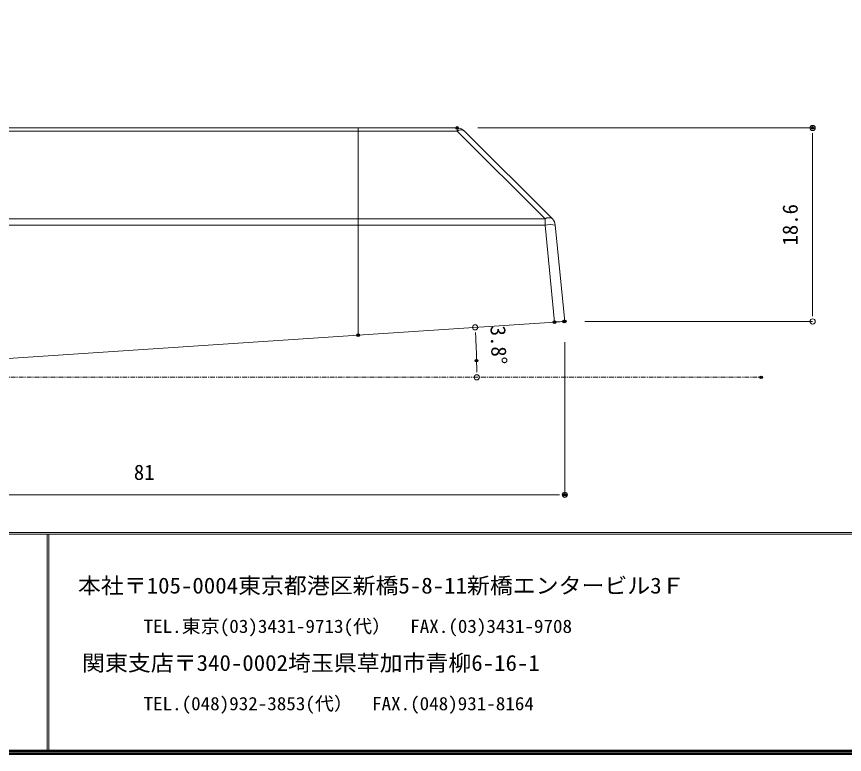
# Model space of a CAD drawing. Units: millimetres, scale not verified. Extents: x -140 to 140, y -96 to 96.
# Drawn here: x -60.8 to 18.9, y -95.7 to -24.6 of the extents above; entities that cross this region are included whole.
import ezdxf
from ezdxf.enums import TextEntityAlignment as Align

# ---------------------------------------------------------------- set-up
doc = ezdxf.new("R2010")
doc.units = ezdxf.units.MM
doc.header["$LTSCALE"] = 0.5
doc.header["$PDMODE"] = 32
doc.header["$PDSIZE"] = 0.25
doc.linetypes.add('USER1', pattern=[1.21666, 0.935822, -0.093613, 0.093613, -0.093613])
for name, color, linetype, lineweight in [('0-0_0', 7, 'Continuous', 18), ('0-2_一般', 3, 'Continuous', 18), ('0-3_CENTER', 2, 'USER1', 18), ('0-5_GREEN', 3, 'Continuous', 18)]:
    doc.layers.add(name, color=color, linetype=linetype, lineweight=lineweight)
doc.layers.add('0-1_Defpoints', color=7, linetype='Continuous')
doc.styles.add('ＭＳ ゴシック', font='')
doc.styles.get('ＭＳ ゴシック').set_extended_font_data('MS Gothic')

# ---------------------------------------------------------------- blocks, each defined once
blk = doc.blocks.new('_DOT')
at = {"layer": '0-0_0', "lineweight": 9}
blk.add_line((-0.5, 0), (-1, 0), dxfattribs=at)
blk.add_circle((0, 0), 0.25, dxfattribs=at)
blk.add_circle((0, 0), 0.25, dxfattribs=at)
blk = doc.blocks.new('D7')
at = {"layer": '0-1_Defpoints'}
for p in [(-32.1386, -63.5198), (-113.1386, -68.8998), (-32.1386, -80.2097)]:
    blk.add_point(p, dxfattribs=at)
at = {"layer": '0-2_一般'}
for p, q in [((-32.1386, -65.5198), (-32.1386, -80.2097)), ((-113.1386, -70.8998), (-113.1386, -80.2097)), ((-112.1386, -80.2097), (-33.1386, -80.2097))]:
    blk.add_line(p, q, dxfattribs=at)
at = {"layer": '0-2_一般', "rotation": 180}
blk.add_blockref('_DOT', (-113.1386, -80.2097), dxfattribs=at)
at = {"layer": '0-2_一般'}
blk.add_blockref('_DOT', (-32.1386, -80.2097), dxfattribs=at)
at = {"layer": '0-2_一般', "color": 7, "style": 'ＭＳ ゴシック'}
blk.add_text('81', height=1.466, dxfattribs=at).set_placement((-73.6386, -79.2097), align=Align.BOTTOM_LEFT)
blk = doc.blocks.new('D11')
at = {"layer": '0-1_Defpoints'}
for p in [(-42.5067, -44.8998), (-8.2778, -44.8998), (-32.2136, -63.5248)]:
    blk.add_point(p, dxfattribs=at)
at = {"layer": '0-2_一般'}
for p, q in [((-40.5067, -44.8998), (-8.2778, -44.8998)), ((-8.2778, -62.5248), (-8.2778, -45.8998)), ((-30.2136, -63.5248), (-8.2778, -63.5248))]:
    blk.add_line(p, q, dxfattribs=at)
for p, rotation in [((-8.2778, -44.8998), 90), ((-8.2778, -63.5248), 270)]:
    blk.add_blockref('_DOT', p, dxfattribs=dict(at, rotation=rotation))
at = {"layer": '0-2_一般', "color": 7, "style": 'ＭＳ ゴシック'}
blk.add_text('18.6', height=1.466, rotation=90, dxfattribs=at).set_placement((-9.2778, -56.2123), align=Align.BOTTOM_LEFT)
blk = doc.blocks.new('D14')
at = {"layer": '0-1_Defpoints'}
for p in [(-33.1262, -63.5854), (-52.0386, -64.8416), (-40.6393, -67.2968), (-113.1386, -68.8998), (-13.2344, -68.8998)]:
    blk.add_point(p, dxfattribs=at)
at = {"layer": '0-2_一般'}
blk.add_arc((-113.1386, -68.8998), 72.517, 0.79011, 3.00989, dxfattribs=at)
for p, rotation in [((-40.781, -64.0939), 93.40495), ((-40.6216, -68.8998), 270.39505)]:
    blk.add_blockref('_DOT', p, dxfattribs=dict(at, rotation=rotation))
at = {"layer": '0-2_一般', "color": 7, "style": 'ＭＳ ゴシック'}
blk.add_text('3.8°', height=1.466, rotation=271.9, dxfattribs=at).set_placement((-39.7449, -63.9637), align=Align.BOTTOM_LEFT)

msp = doc.modelspace()

# ---------------------------------------------------------------- linework, layer by layer
at = {"layer": '0-0_0'}
for p, q in [((-27.8804, -35.6575), (-77.9896, -35.6575)), ((-27.8804, -35.3647), (-18.3485, -35.3647)), ((-27.8804, -35.6575), (-27.8804, -35.3647)), ((-18.3485, -35.6575), (-27.8804, -35.6575)), ((-27.8804, -35.6575), (-27.8804, -44.1143)), ((-18.3485, -35.3647), (-18.3485, -35.6575)), ((-9.8918, -44.1143), (-18.3485, -35.6575)), ((-17.6414, -35.6575), (-9.1847, -44.1143)), ((-86.4463, -44.1143), (-27.8804, -44.1143)), ((-27.8804, -44.7168), (-27.8804, -44.1143)), ((-27.8804, -44.7168), (-86.4463, -44.7168)), ((-9.8918, -44.7168), (-27.8804, -44.7168)), ((-27.8804, -44.7168), (-27.8804, -55.3064)), ((-8.968, -54.0502), (-9.8918, -44.7168)), ((-8.968, -54.0502), (-27.8804, -55.3064)), ((-27.8804, -55.3064), (-87.9789, -59.2981))]:
    msp.add_line(p, q, dxfattribs=at)
for points in [[(-77.9896, -35.6575), (-77.9896, -35.3647), (-27.8804, -35.3647)], [(-27.8804, -44.1143), (-9.8918, -44.1143), (-9.8918, -44.7168)], [(-8.8973, -44.7168), (-7.9804, -53.9846), (-7.9993, -53.9859), (-8.0554, -53.9896), (-8.1464, -53.9957), (-8.269, -54.0038), (-8.4185, -54.0137), (-8.5893, -54.0251), (-8.7748, -54.0374), (-8.968, -54.0502)]]:
    msp.add_lwpolyline(points, dxfattribs=at)
for centre, radius, start, end in [((-18.3485, -36.3647), 1, 45, 90), ((-17.9949, -36.1652), 0.6186, 55.14316, 124.85684), ((-9.5382, -44.6219), 0.6186, 55.14304, 124.85696), ((-9.8918, -44.8214), 1, 6, 45), ((-9.3945, -47.1259), 2.4598, 78.33709, 101.66291)]:
    msp.add_arc(centre, radius, start, end, dxfattribs=at)
at = {"layer": '0-3_CENTER'}
msp.add_line((-88.9804, -59.3647), (10.9238, -59.3647), dxfattribs=at)
at = {"layer": '0-5_GREEN'}
for p, q in [((-140.2778, -74.3129), (139.9322, -74.3129)), ((-140.2778, -74.4529), (139.9322, -74.4529)), ((-57.8178, -74.4529), (-57.8178, -95.4529)), ((-57.6778, -74.4529), (-57.6778, -95.4529))]:
    msp.add_line(p, q, dxfattribs=at)
for points in [[(-140.4878, 95.6679), (-140.4878, -95.6629), (140.4922, -95.6629)], [(-140.3828, 95.5279), (-140.3828, -95.5579), (140.3522, -95.5579)], [(-140.2778, 95.3879), (-140.2778, -95.4529), (140.2122, -95.4529)], [(-140.1728, 95.2479), (-140.1728, -95.3479), (140.0722, -95.3479)], [(-140.0678, 95.1079), (-140.0678, -95.2429), (139.9322, -95.2429)]]:
    msp.add_lwpolyline(points, dxfattribs=at)

# ---------------------------------------------------------------- block references
at = {"layer": '0-2_一般'}
for name in ['D11', 'D7', 'D14']:
    msp.add_blockref(name, (24.1582, 9.5352), dxfattribs=at)

# ---------------------------------------------------------------- texts
at = {"layer": '0-5_GREEN', "color": 7, "style": 'ＭＳ ゴシック', "width": 1.05}
for s, height, p in [('本社〒105-0004東京都港区新橋5-8-11新橋エンタービル3Ｆ', 1.54, (-54.8612, -80.6399)), ('TEL.東京(03)3431-9713(代）  FAX.(03)3431-9708', 1.283, (-48.5473, -84.3525)), ('関東支店〒340-0002埼玉県草加市青柳6-16-1', 1.54, (-54.4647, -88.0849)), ('TEL.(048)932-3853(代）  FAX.(048)931-8164', 1.283, (-48.5473, -91.7975))]:
    msp.add_text(s, height=height, dxfattribs=at).set_placement(p, align=Align.BOTTOM_LEFT)

doc.saveas('drawing.dxf')
